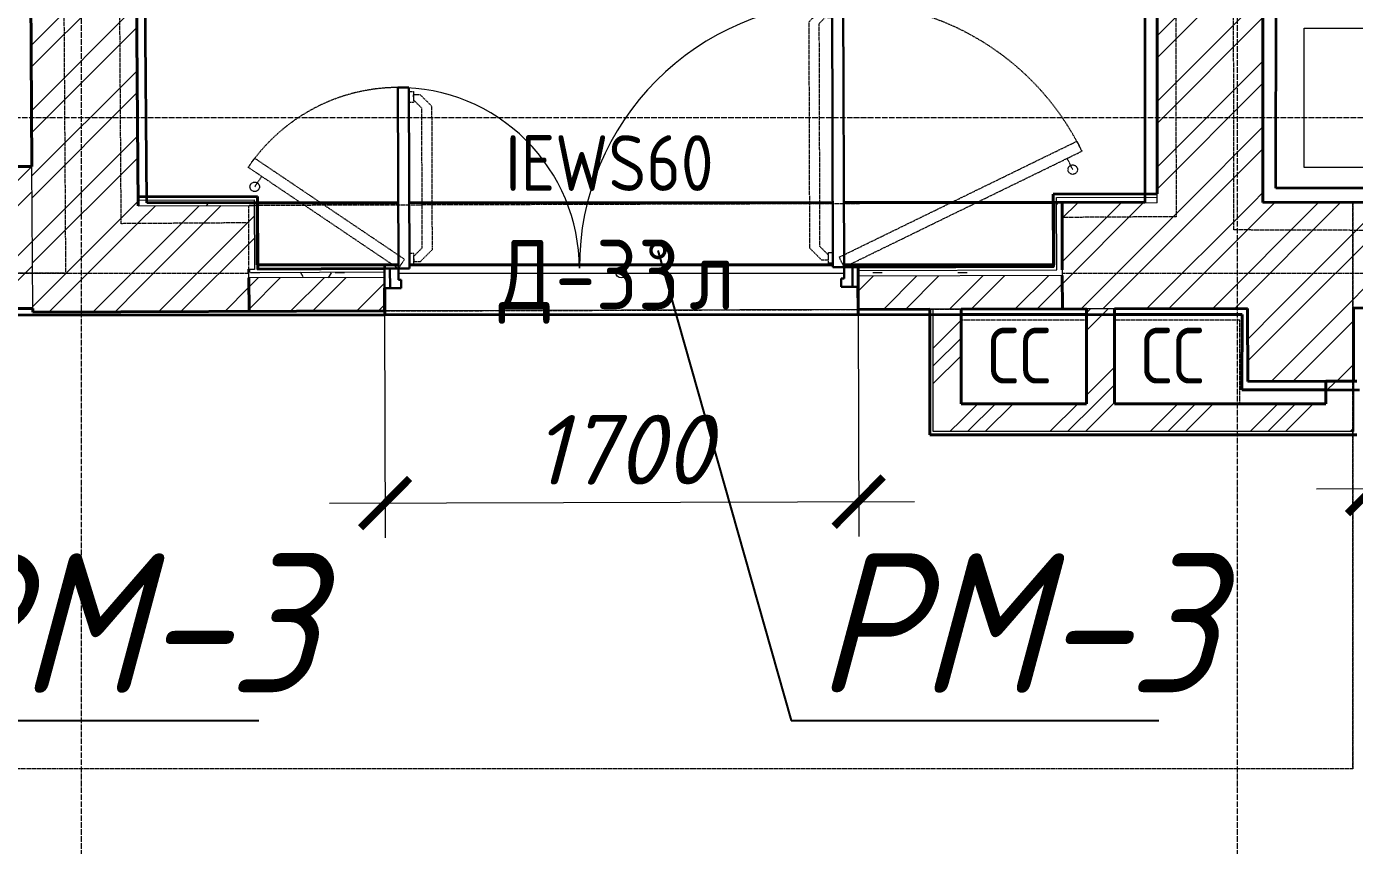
# Model space of a CAD drawing. Header units: millimetres. Extents: x 749182 to 2267578, y 70462 to 311449.
# Drawn here: x 1961583 to 1966350, y 86260 to 89200 of the extents above; entities that cross this region are included whole.
import ezdxf
from ezdxf import colors
from ezdxf.entities.mleader import LeaderData, LeaderLine
from ezdxf.math import Vec2, Vec3

# ---------------------------------------------------------------- set-up
doc = ezdxf.new("R2010")
doc.units = ezdxf.units.MM
for name, pattern in [('ADSK_Линия сетки', [25, 20, -2.5, 0, -2.5]), ('ADSK_Сверху', [4.5, 3, -1.5]), ('ADSK_Штриховая_ш2 п1', [3, 2, -1]), ('осеваяX2', [4, 2.5, -0.5, 0.5, -0.5])]:
    doc.linetypes.add(name, pattern=pattern)
doc.layers.get('Defpoints').update_dxf_attribs({"color": 255})
for name, color, linetype, lineweight in [('Аннотация', 7, 'Continuous', 9), ('Двери', 7, 'Continuous', 20), ('Каркас', 7, 'Continuous', 9), ('Марки дверей', 7, 'Continuous', 20), ('Оси', 165, 'осеваяX2', 13), ('отметки', 7, 'Continuous', 20), ('Перекрытие', 7, 'Continuous', 18), ('Размер', 7, 'Continuous', 13), ('размеры', 7, 'Continuous', 9), ('Стены', 184, 'Continuous', 40), ('Стены внутренние', 7, 'Continuous', 18), ('Стены разрез', 7, 'Continuous', 35), ('Стены штриховка', 7, 'Continuous', 18)]:
    doc.layers.add(name, color=color, linetype=linetype, lineweight=lineweight)
doc.layers.add('Линии', color=7, linetype='Continuous', lineweight=9, true_color=0x00a600)
doc.styles.add('GOST 2.304_new', font='isocpeur.ttf', dxfattribs={"width": 0.9, "oblique": 15})
doc.styles.add('GOST Common_1', font='GOST_Common.ttf', dxfattribs={"width": 0.9, "height": 250})
doc.styles.add('GOST Common_2', font='GOST_Common.ttf', dxfattribs={"width": 0.9, "height": 200})
doc.styles.add('М2', font='isocpeui.ttf')
doc.dimstyles.new('SPDS 1_100', dxfattribs={"dimscale": 100, "dimtxt": 2.5, "dimasz": 1.77, "dimexe": 1.25, "dimexo": 0.625, "dimtad": 1, "dimdec": 0, "dimrnd": 0.001, "dimzin": 9, "dimtxsty": 'М2', "dimblk": 'ARCHTICK', "dimcen": 2.5, "dimdle": 2, "dimclrt": 256, "dimadec": 0, "dimazin": 2, "dimtfac": 0.75, "dimtdec": 0, "dimtmove": 1, "dimatfit": 3, "dimfxl": 0, "dimtolj": 1, "dimlwd": 9, "dimlwe": 9, "dimarcsym": 0})
pattern_1 = [(45, (1958220.23, 75616.62), (-179.605, 179.605), []), (45, (1958283.73, 75616.62), (0, 359.2102), []), (45, (1958156.73, 75616.62), (0, 359.2102), [])]
pattern_2 = [(45, (1958220.23, 75616.62), (-117.8655, 117.8655), []), (45, (1958298.8, 75616.62), (-117.8655, 117.8655), [])]
pattern_3 = [(0, (1958220.23, 75616.62), (406.4, 101.6), [33.528, -271.272, 33.528, -271.272, -1625.6]), (0, (1958220.23, 75616.62), (406.4, 101.6), [-609.6, 33.528, -576.072, 33.528, -271.272, -711.2]), (0, (1958220.23, 75616.62), (406.4, 101.6), [-1524, 33.528, -169.672, 33.528, -474.472]), (120, (1958372.63, 75667.42), (-291.1882, 301.1527), [33.528, -271.272, 33.528, -271.272, -1625.6]), (120, (1958372.63, 75667.42), (-291.1882, 301.1527), [-609.6, 33.528, -576.072, 33.528, -271.272, -711.2]), (120, (1958372.63, 75667.42), (-291.1882, 301.1527), [-1524, 33.528, -169.672, 33.528, -474.472]), (240, (1958423.43, 75870.62), (-115.2118, -402.7527), [33.528, -271.272, 33.528, -271.272, -1625.6]), (240, (1958423.43, 75870.62), (-115.2118, -402.7527), [-609.6, 33.528, -576.072, 33.528, -271.272, -711.2]), (240, (1958423.43, 75870.62), (-115.2118, -402.7527), [-1524, 33.528, -169.672, 33.528, -474.472])]

# ---------------------------------------------------------------- blocks, each defined once
blk = doc.blocks.new('Существующие стены 1 эт - Существующие стены 1 эт-653793-01 План 1-го этажа маркировочный')
at = {"layer": 'Стены'}
for p, q in [((4192, 12950.8), (4696.4, 12950.9)), ((4736.4, 12950.9), (6256.4, 12951.4)), ((6296.4, 12951.4), (7048.1, 12951.6)), ((4192.6, 12727.2), (4648.6, 12727.3)), ((4648.6, 12727.3), (4697.1, 12727.3)), ((4737.1, 12727.3), (6257.1, 12727.8)), ((6297.1, 12727.8), (6347.6, 12727.8)), ((6347.6, 12727.8), (7048.8, 12728.1)), ((4648.6, 12644.2), (4648.6, 12548.8)), ((6347.6, 12549.3), (4648.6, 12548.8)), ((6347.6, 12549.3), (6347.6, 12567.3)), ((7167.7, 12549.5), (6717.7, 12549.4)), ((7726.9, 12549.7), (7267.7, 12549.6)), ((7725.3, 12279.6), (7726.9, 12549.7)), ((8026.7, 12279.6), (7725.3, 12279.6))]:
    blk.add_line(p, q, dxfattribs=at)
at = {"layer": 'Стены разрез'}
for p, q in [((7375.8, 17555.8), (7377.2, 12951.7)), ((3794.3, 12950.6), (3764.9, 16786.3)), ((7847.3, 13002.8), (7848.7, 14165.6)), ((8189.9, 13002.4), (7847.3, 13002.8)), ((4190.5, 12950.8), (3794.3, 12950.6)), ((4190.6, 12727.2), (4190.5, 12950.8)), ((7377.2, 12951.7), (7050.6, 12951.6)), ((7050.6, 12951.6), (7050.6, 12728.1)), ((4648.6, 12727.3), (4190.6, 12727.2)), ((4648.6, 12714.2), (4648.6, 12727.3)), ((7050.6, 12728.1), (6347.6, 12727.8)), ((6347.6, 12727.8), (6347.6, 12549.3)), ((4648.6, 12548.8), (4648.6, 12644.2)), ((2844.2, 12548.2), (4648.6, 12548.8)), ((6347.6, 12549.3), (7726.9, 12549.7)), ((7726.9, 12549.7), (7725.3, 12279.6)), ((7725.3, 12279.6), (8148.3, 12279.6))]:
    blk.add_line(p, q, dxfattribs=at)
blk = doc.blocks.new('AC_Дверь_Двупольная_Стальная - Д-33л 1700х2200h-2039729-01 План 1-го этажа маркировочный')
at = {"layer": 'Двери', "lineweight": 30}
for p, q in [((800, 966), (760, 966)), ((760, 966), (760, 16)), ((800, 16), (800, 966)), ((-800, 666), (-760, 666)), ((-800, 16), (-800, 666)), ((-760, 666), (-760, 16)), ((-850, 16), (-830, 16)), ((-850, -54), (-850, 16)), ((-830, 16), (-800, 16)), ((-830, -54), (-830, 16)), ((-830, 16), (-830, -54)), ((-760, 16), (-800, 16)), ((-800, 16), (-800, -24)), ((760, 16), (800, 16)), ((830, 16), (800, 16)), ((800, 16), (800, -24)), ((830, -54), (830, 16)), ((850, 16), (830, 16)), ((830, 16), (830, -54)), ((850, -54), (850, 16)), ((-800, -24), (-790, -24)), ((-790, -24), (-790, -54)), ((800, -24), (790, -24)), ((790, -24), (790, -54)), ((-830, -54), (-850, -54)), ((-790, -54), (-830, -54)), ((790, -54), (830, -54)), ((830, -54), (850, -54))]:
    blk.add_line(p, q, dxfattribs=at)
at = {"layer": 'Двери', "linetype": 'ADSK_Сверху', "lineweight": 9}
for p, q in [((720.3, 940.5), (677.5, 897.7)), ((744, 921.7), (713.9, 891.6)), ((744, 940.5), (720.3, 940.5)), ((760, 951), (744, 951)), ((744, 951), (744, 912.5)), ((744, 931.8), (744, 940.5)), ((744, 912.5), (760, 912.5)), ((677.5, 84.4), (677.5, 897.7)), ((713.9, 90.4), (713.9, 891.6)), ((-760, 651), (-744, 651)), ((-744, 651), (-744, 612.5)), ((-744, 631.8), (-744, 640.5)), ((-744, 640.5), (-720.3, 640.5)), ((-744, 621.7), (-713.9, 591.6)), ((-720.3, 640.5), (-677.5, 597.7)), ((-744, 612.5), (-760, 612.5)), ((-713.9, 90.4), (-713.9, 591.6)), ((-677.5, 84.4), (-677.5, 597.7)), ((-744, 69.5), (-760, 69.5)), ((-744, 60.3), (-713.9, 90.4)), ((-744, 31), (-744, 69.5)), ((-744, 50.3), (-744, 41.6)), ((-720.3, 41.6), (-677.5, 84.4)), ((720.3, 41.6), (677.5, 84.4)), ((744, 60.3), (713.9, 90.4)), ((744, 31), (744, 69.5)), ((744, 69.5), (760, 69.5)), ((-760, 31), (-744, 31)), ((-744, 41.6), (-720.3, 41.6)), ((744, 41.6), (720.3, 41.6)), ((760, 31), (744, 31))]:
    blk.add_line(p, q, dxfattribs=at)
at = {"layer": 'Двери'}
for centre, radius, start, end in [((800, 16), 950, 90, 180), ((-800, 16), 650, 360, 90)]:
    blk.add_arc(centre, radius, start, end, dxfattribs=at)
blk = doc.blocks.new('ADSK_Марка_Дверь - Марка типа и комментарии-2020407-01 План 1-го этажа маркировочный')
at = {"layer": 'Марки дверей', "lineweight": 9}
blk.add_circle((0, 0), 0.2, dxfattribs=at)
blk = doc.blocks.new('_ArchTick')
at = {"color": 0, "linetype": 'ByBlock', "const_width": 0.15}
blk.add_lwpolyline([(-0.5, -0.5), (0.5, 0.5)], dxfattribs=at)
blk = doc.blocks.new('*D2899')
at = {"layer": 'Defpoints', "color": 0, "lineweight": 20, "transparency": 16777216}
for p in [(1962867.7, 88228.8), (1964567.6, 88233.9), (1964569.9, 87494.2)]:
    blk.add_point(p, dxfattribs=at)
at = {"layer": 'размеры', "color": 0, "lineweight": 9, "transparency": 16777216}
for p, q in [((1962867.8, 88166.3), (1962870.3, 87364)), ((1964567.8, 88171.4), (1964570.3, 87369.2)), ((1962669.9, 87488.4), (1964769.9, 87494.8))]:
    blk.add_line(p, q, dxfattribs=at)
at = {"layer": 'размеры', "color": 0, "lineweight": 9, "transparency": 16777216, "xscale": 177, "yscale": 177, "zscale": 177}
for p, rotation in [((1962869.9, 87489), 180.1744007004188), ((1964569.9, 87494.2), 0.1744007004187326)]:
    blk.add_blockref('_ArchTick', p, dxfattribs=dict(at, rotation=rotation))
at = {"layer": 'размеры', "lineweight": 20, "transparency": 16777216, "insert": (1963719.3, 87680.7), "char_height": 250, "width": 560.473, "attachment_point": 5, "rotation": 0.1744, "style": 'М2'}
blk.add_mtext('\\A1;1700', dxfattribs=at)
blk = doc.blocks.new('*D2900')
at = {"layer": 'Defpoints', "color": 0, "lineweight": 20, "transparency": 16777216}
for p in [(1966413.4, 87540), (1966413.7, 87440), (1967443.7, 87443.1)]:
    blk.add_point(p, dxfattribs=at)
at = {"layer": 'размеры', "color": 0, "lineweight": 9, "transparency": 16777216}
for p, q in [((1966413.5, 87502.5), (1966413, 87665)), ((1967443.5, 87505.6), (1967443, 87668.1)), ((1967643.4, 87543.7), (1966213.4, 87539.4))]:
    blk.add_line(p, q, dxfattribs=at)
at = {"layer": 'размеры', "color": 0, "lineweight": 9, "transparency": 16777216, "xscale": 177, "yscale": 177, "zscale": 177}
for p, rotation in [((1966413.4, 87540), 180.1744007004188), ((1967443.4, 87543.1), 0.1744007004187065)]:
    blk.add_blockref('_ArchTick', p, dxfattribs=dict(at, rotation=rotation))
at = {"layer": 'размеры', "lineweight": 20, "transparency": 16777216, "insert": (1966927.9, 87729), "char_height": 250, "width": 560.473, "attachment_point": 5, "rotation": 0.1744, "style": 'М2'}
blk.add_mtext('\\A1;1030', dxfattribs=at)
blk = doc.blocks.new('Высотные отметки - Рамка-5093-01 План 1-го этажа маркировочный')
at = {"layer": 'Аннотация', "lineweight": 20}
for p, q in [((-6.5, 0), (-6.5, 5)), ((-6.5, 5), (6.5, 5)), ((6.5, 5), (6.5, 0)), ((6.5, 0), (-6.5, 0))]:
    blk.add_line(p, q, dxfattribs=at)
blk = doc.blocks.new('_DotSmall')
at = {"color": 0, "linetype": 'ByBlock', "lineweight": 35, "const_width": 0.5}
blk.add_lwpolyline([(-0.0625, 0, 1), (0.0625, 0, 1)], format="xyb", close=True, dxfattribs=at)

msp = doc.modelspace()

# ---------------------------------------------------------------- hatches: boundary and pattern name
at = {"layer": 'Стены внутренние', "lineweight": 9}
h = msp.add_hatch(dxfattribs=at)
h.set_pattern_fill('FP_1', color=256, style=0, pattern_type=2)
h.set_pattern_definition(pattern_2)
h.paths.add_polyline_path([(1961605.5358, 88174.9328), (1961985.537, 88176.0895), (1961930.3466, 96025.2503), (1961653.7248, 96025.2503), (1961653.7248, 96027.6102), (1961550.3206, 96027.6102), (1961605.5277, 88176.0895)])
h = msp.add_hatch(dxfattribs=at)
h.set_pattern_fill('FP_1', color=256, style=0, pattern_type=2)
h.set_pattern_definition(pattern_2)
h.paths.add_polyline_path([(1965641.0333, 88567.2181), (1966021.0333, 88568.3748), (1966021.0333, 96025.2503), (1965641.0333, 96025.2503), (1965641.0333, 88568.3508)])
h = msp.add_hatch(dxfattribs=at)
h.set_pattern_fill('FP_4', color=256, angle=45, style=0, pattern_type=2)
h.set_pattern_definition([(45, (1958220.23, 75616.62), (-134.7038, 134.7038), []), (45, (1958310.03, 75616.62), (-134.7038, 134.7038), [])])
h.paths.add_polyline_path([(1961237.6082, 88187.8371), (1961605.4451, 88187.8371), (1961601.859, 88697.8371), (1961071.9281, 88697.8371), (1961071.9281, 88187.8371), (1961118.7724, 88187.8371)])
h.paths.add_polyline_path([(1959015.8651, 88187.8371), (1959371.9281, 88187.8371), (1959371.9281, 88697.8371), (1958987.8123, 88697.8371), (1958991.3519, 88187.8371), (1959014.6163, 88187.8371)])
h = msp.add_hatch(dxfattribs=at)
h.set_pattern_fill('FP_2', color=256, style=0, pattern_type=2)
h.set_pattern_definition(pattern_3)
h.paths.add_polyline_path([(1961982.8652, 88556.0831), (1962400.2192, 88557.3839), (1962400.1585, 88577.3534), (1961982.7883, 88576.083), (1961982.8567, 88557.2926)])
h.paths.add_polyline_path([(1965300.3017, 88566.181), (1965641.0333, 88568.3748), (1965641.0333, 88587.2182), (1965300.2408, 88586.1809), (1965300.2985, 88567.2181)])
h = msp.add_hatch(dxfattribs=at)
h.set_pattern_fill('FP_2', color=256, style=0, pattern_type=2)
h.set_pattern_definition(pattern_3)
h.paths.add_polyline_path([(1965281.0323, 88326.1212), (1965301.0322, 88326.1821), (1965300.2103, 88586.1808), (1965280.2409, 88586.12), (1965281.0321, 88326.1821)])
h = msp.add_hatch(dxfattribs=at)
h.set_pattern_fill('FP_1', color=256, style=0, pattern_type=2)
h.set_pattern_definition(pattern_2)
h.paths.add_polyline_path([(1965301.4583, 88186.1827), (1966411.4498, 88189.5614), (1966410.1424, 88569.5592), (1965300.3017, 88566.181), (1965301.4583, 88186.4458)])
h.paths.add_polyline_path([(1967441.445, 88192.6966), (1967861.9177, 88193.9764), (1967860.761, 88573.9747), (1967440.2883, 88572.6948), (1967441.4269, 88198.6444)])
h.paths.add_polyline_path([(1968891.9129, 88197.1116), (1969015.4619, 88198.6444), (1969015.4619, 88577.4895), (1968890.7562, 88577.1099), (1968891.9117, 88197.4877)])
h = msp.add_hatch(dxfattribs=at)
h.set_pattern_fill('FP_1', color=256, style=0, pattern_type=2)
h.set_pattern_definition(pattern_2)
h.paths.add_polyline_path([(1961985.537, 88176.0895), (1962381.3761, 88177.2944), (1962380.95, 88329.2938), (1962400.9133, 88329.3545), (1962400.1585, 88557.3533), (1961982.8652, 88556.0831), (1961985.5286, 88177.2944)])
h = msp.add_hatch(dxfattribs=at)
h.set_pattern_fill('FP_2', color=256, style=0, pattern_type=2)
h.set_pattern_definition(pattern_3)
h.paths.add_polyline_path([(1962381.0108, 88297.2938), (1962867.4381, 88298.7744), (1962867.3407, 88318.7742), (1962380.95, 88317.2937), (1962381.0063, 88298.7744)])
h.paths.add_polyline_path([(1964567.4302, 88303.949), (1965301.0931, 88306.1822), (1965300.3017, 88326.1799), (1964567.3693, 88323.9489), (1964567.3992, 88314.1318)])
h.paths.add_polyline_path([(1965270.8683, 88314.1317), (1965270.8777, 88314.1329), (1965293.095, 88314.1317)])
h = msp.add_hatch(dxfattribs=at)
h.set_pattern_fill('FP_1', color=256, style=0, pattern_type=2)
h.set_pattern_definition(pattern_2)
h.paths.add_polyline_path([(1962381.3761, 88177.2944), (1962867.8033, 88178.775), (1962867.3407, 88298.7741), (1962381.0108, 88297.2938), (1962381.3533, 88184.7717)])
h.paths.add_polyline_path([(1964567.7955, 88183.9495), (1965301.4566, 88186.7502), (1965300.9957, 88306.1819), (1964567.4302, 88303.949), (1964567.7931, 88184.7352)])
h = msp.add_hatch(dxfattribs=at)
h.set_pattern_fill('FP_6', color=256, style=0, pattern_type=2)
h.set_pattern_definition(pattern_1)
h.paths.add_polyline_path([(1964856.672, 87745.623), (1964937.9009, 87745.623), (1964937.9009, 88185.0761), (1964837.9009, 88184.7717), (1964837.9009, 87745.623), (1964840.9083, 87745.623)])
h = msp.add_hatch(dxfattribs=at)
h.set_pattern_fill('FP_6', color=256, style=0, pattern_type=2)
h.set_pattern_definition(pattern_1)
h.paths.add_polyline_path([(1965487.9009, 87845.623), (1965487.9009, 88186.7502), (1965387.9009, 88186.4458), (1965387.9009, 87845.623), (1965398.2752, 87845.623)])
h = msp.add_hatch(dxfattribs=at)
h.set_pattern_fill('FP_1', color=256, style=0, pattern_type=2)
h.set_pattern_definition(pattern_2)
h.paths.add_polyline_path([(1965966.9549, 87925.9131), (1966346.9542, 87926.6585), (1966346.4388, 88189.3635), (1965966.4404, 88188.2068), (1965966.8558, 87976.4461)])
h = msp.add_hatch(dxfattribs=at)
h.set_pattern_fill('FP_6', color=256, style=0, pattern_type=2)
h.set_pattern_definition(pattern_1)
h.paths.add_polyline_path([(1966346.9556, 87745.623), (1966346.4388, 87926.5722), (1966246.9556, 87925.9131), (1966246.9556, 87745.623), (1966346.4388, 87745.623)])
h = msp.add_hatch(dxfattribs=at)
h.set_pattern_fill('FP_6', color=256, style=0, pattern_type=2)
h.set_pattern_definition(pattern_1)
h.paths.add_polyline_path([(1965947.0994, 87745.623), (1966246.9556, 87745.623), (1966246.9556, 87845.623), (1964937.9009, 87845.623), (1964937.9009, 87745.623), (1965930.837, 87745.623)])

# ---------------------------------------------------------------- linework, layer by layer
at = {"layer": 'Каркас', "color": 253, "linetype": 'ADSK_Сверху', "true_color": 0xb2b2b2}
for p, q in [((1966343.7052, 88566.7452), (1966593.7052, 88566.7452)), ((1966343.7052, 88566.7452), (1966343.7052, 86535.0148)), ((1966343.7052, 86535.0148), (1958839.8769, 86535.0148))]:
    msp.add_line(p, q, dxfattribs=at)
at = {"layer": 'Каркас', "color": 253, "linetype": 'ADSK_Сверху', "true_color": 0xaaaaaa}
for p, q in [((1966593.7052, 88566.7452), (1966343.7052, 88566.7452)), ((1966343.7052, 86535.0148), (1966343.7052, 88566.7452)), ((1966343.7052, 86535.0148), (1958839.8769, 86535.0148))]:
    msp.add_line(p, q, dxfattribs=at)
at = {"layer": 'Линии', "linetype": 'ADSK_Штриховая_ш2 п1'}
for p, q in [((1964499.7982, 88371.7484), (1965353.6525, 88788.201)), ((1965353.6525, 88788.201), (1965371.1874, 88752.2492)), ((1962378.466, 88694.4019), (1962400.8337, 88727.5634)), ((1962939.7081, 88364.088), (1962400.8337, 88727.5634)), ((1964517.333, 88335.7966), (1965371.1874, 88752.2492)), ((1965338.4245, 88686.2026), (1965318.6978, 88726.6484)), ((1962917.3404, 88330.9265), (1962378.466, 88694.4019)), ((1962401.7181, 88624.4383), (1962426.8818, 88661.745)), ((1962917.3404, 88330.9265), (1962939.7081, 88364.088)), ((1964499.7982, 88371.7484), (1964517.333, 88335.7966)), ((1962867.3407, 88330.7743), (1962917.3404, 88330.9265)), ((1964517.333, 88335.7966), (1964567.3328, 88335.9488))]:
    msp.add_line(p, q, dxfattribs=at)
for centre in [(1965338.4245, 88686.2026), (1962401.7181, 88624.4383)]:
    msp.add_circle(centre, 17, dxfattribs=at)
for centre, radius, start, end in [((1964517.333, 88335.7966), 950, 26, 90.2374491), ((1962917.3404, 88330.9265), 650, 90, 146)]:
    msp.add_arc(centre, radius, start, end, dxfattribs=at)
at = {"layer": 'Оси', "linetype": 'ADSK_Линия сетки'}
for p, q in [((1961780.1361, 71313.2448), (1961780.1361, 120038.4712)), ((1965930.1361, 71313.2448), (1965930.1361, 97285.4199)), ((1947134.001, 88873.407), (2015361.944, 88873.407))]:
    msp.add_line(p, q, dxfattribs=at)
at = {"layer": 'Перекрытие', "linetype": 'ADSK_Сверху'}
for p, q in [((1965917.3078, 88469.6441), (1965903.7996, 96185.3196)), ((1961673.0712, 96142.624), (1961722.6287, 88314.1329)), ((1961922.4668, 88492.1377), (1961908.6554, 90627.6466)), ((1965705.7786, 90634.5393), (1965709.6223, 88517.1205)), ((1962380.4086, 88495.1586), (1961922.4668, 88492.1377)), ((1965709.6223, 88517.1205), (1965300.4592, 88514.4213)), ((1969136.7996, 88458.7892), (1965917.3078, 88469.6441)), ((1958845.6802, 88314.1338), (1962380.9596, 88314.1327)), ((1961722.6287, 88314.1329), (1958867.1686, 88314.1338)), ((1965301.0689, 88314.1319), (1969298.0424, 88314.1307)), ((1964937.9009, 88145.623), (1964937.9009, 87845.623)), ((1965387.9009, 88145.623), (1964937.9009, 88145.623)), ((1965387.9009, 87845.623), (1965387.9009, 88145.623)), ((1965937.9009, 88145.623), (1965487.9009, 88145.623)), ((1965487.9009, 88145.623), (1965487.9009, 87845.623)), ((1965937.9009, 87845.623), (1965937.9009, 88145.623)), ((1964937.9009, 87845.623), (1965387.9009, 87845.623)), ((1965487.9009, 87845.623), (1965937.9009, 87845.623))]:
    msp.add_line(p, q, dxfattribs=at)
at = {"layer": 'Перекрытие'}
for p, q in [((1962917.3915, 88314.1326), (1964517.399, 88314.1321)), ((1964567.7954, 88183.9495), (1962868.848, 88178.7782))]:
    msp.add_line(p, q, dxfattribs=at)
at = {"layer": 'Стены внутренние', "lineweight": 40}
for p, q in [((1961982.8652, 88556.0831), (1961930.3466, 96025.2503)), ((1965641.0333, 96025.2503), (1965641.0333, 88599.2183)), ((1961569.6433, 93279.5517), (1961601.859, 88697.8371)), ((1966021.0333, 88568.3748), (1966021.0333, 90579.4569)), ((1961601.859, 88697.8371), (1961071.9281, 88697.8371)), ((1962412.1219, 88589.3899), (1961982.7518, 88588.0829)), ((1961982.7518, 88588.0829), (1961982.8492, 88556.0831)), ((1962412.9133, 88329.3911), (1962412.1219, 88589.3899)), ((1965641.0333, 88599.2183), (1965268.2044, 88598.0834)), ((1965268.2044, 88598.0834), (1965268.9958, 88338.0846)), ((1965301.0322, 88326.1821), (1965300.3017, 88566.181)), ((1966410.2931, 88569.5596), (1966021.0333, 88568.3748)), ((1965268.9958, 88338.0846), (1964567.3328, 88335.9488)), ((1962380.95, 88317.2937), (1962380.9134, 88329.2937)), ((1962381.3761, 88177.2944), (1962381.0108, 88297.2938)), ((1962867.3407, 88330.7743), (1962412.9133, 88329.3911)), ((1965301.0931, 88306.1822), (1965301.4583, 88186.1827)), ((1962867.8033, 88178.775), (1962867.5537, 88260.7746)), ((1964567.5459, 88265.9492), (1964567.7954, 88183.9495)), ((1961071.9281, 88187.8371), (1961605.4451, 88187.8371)), ((1961605.4451, 88187.8371), (1961605.5358, 88174.9328)), ((1961605.5358, 88174.9328), (1962867.8033, 88178.775)), ((1964567.7954, 88183.9495), (1964825.9009, 88184.7352)), ((1964825.9009, 88184.7352), (1964825.9009, 87733.623)), ((1964937.9009, 88185.0761), (1965387.9009, 88186.4458)), ((1964937.9009, 87845.623), (1964937.9009, 88185.0761)), ((1965387.9009, 88186.4458), (1965387.9009, 87845.623)), ((1965487.9009, 88186.7502), (1965966.4404, 88188.2068)), ((1965487.9009, 87845.623), (1965487.9009, 88186.7502)), ((1965966.4404, 88188.2068), (1965966.9549, 87925.9131)), ((1966346.4388, 88189.3635), (1966411.4498, 88189.5614)), ((1966346.9542, 87926.6585), (1966346.4388, 88189.3635)), ((1965966.9549, 87925.9131), (1966346.9542, 87926.6585)), ((1966358.9556, 87926.5722), (1966246.9556, 87926.5722)), ((1966246.9556, 87926.5722), (1966246.9556, 87845.623)), ((1965387.9009, 87845.623), (1964937.9009, 87845.623)), ((1966246.9556, 87845.623), (1965487.9009, 87845.623)), ((1964825.9009, 87733.623), (1966358.9556, 87733.623))]:
    msp.add_line(p, q, dxfattribs=at)
at = {"layer": 'Стены внутренние', "color": 253, "linetype": 'ADSK_Сверху', "true_color": 0xaaaaaa}
for p, q in [((1965300.3017, 88566.181), (1962380.2194, 88557.2926)), ((1962381.3761, 88177.2944), (1962380.2194, 88557.2926)), ((1965300.3017, 88566.181), (1965301.4583, 88186.1827)), ((1962381.3761, 88177.2944), (1965301.4583, 88186.1827))]:
    msp.add_line(p, q, dxfattribs=at)
at = {"layer": 'Стены внутренние'}
msp.add_line((1962380.9134, 88329.2937), (1962400.9133, 88329.3545), dxfattribs=at)
at = {"layer": 'Стены штриховка'}
for p, q in [((1961605.4451, 88187.8371), (1961601.859, 88697.8371)), ((1961982.7579, 88586.0829), (1962412.128, 88587.3899)), ((1961982.7883, 88576.083), (1962400.1585, 88577.3534)), ((1962400.1585, 88577.3534), (1962400.9194, 88327.3545)), ((1962410.9194, 88327.385), (1962410.1219, 88589.3838)), ((1962410.1584, 88577.3838), (1962412.1584, 88577.3899)), ((1965268.2105, 88596.0834), (1965641.0333, 88597.2182)), ((1965270.2044, 88598.0895), (1965271.0019, 88336.0907)), ((1965280.2104, 88596.1199), (1965280.2043, 88598.1199)), ((1965280.2409, 88586.12), (1965641.0333, 88587.2182)), ((1965281.0323, 88326.1212), (1965280.2409, 88586.12)), ((1965641.0333, 88567.2181), (1965641.0333, 88599.2183)), ((1961982.8492, 88556.0831), (1962400.2193, 88557.3535)), ((1965641.0333, 88567.2181), (1965300.3017, 88566.181)), ((1962381.0108, 88297.2938), (1962380.95, 88317.2937)), ((1962867.4381, 88298.7744), (1962381.0108, 88297.2938)), ((1962400.9499, 88317.3546), (1962867.3772, 88318.7743)), ((1962410.9194, 88327.385), (1962867.3467, 88328.7743)), ((1964567.3389, 88333.9489), (1965271.0019, 88336.0907)), ((1964567.3693, 88323.9489), (1965281.0323, 88326.1212)), ((1965301.0931, 88306.1822), (1964567.4302, 88303.949)), ((1965301.0322, 88326.1821), (1965301.0931, 88306.1822)), ((1964937.9009, 88185.0761), (1964825.9009, 88184.7352)), ((1964827.9009, 87733.623), (1964827.9009, 88184.7413)), ((1964837.9009, 87745.623), (1964837.9009, 88184.7717)), ((1965487.9009, 88186.7502), (1965387.9009, 88186.4458)), ((1966346.9556, 87926.5722), (1966346.9556, 87745.623)), ((1966358.9556, 87735.623), (1964825.9009, 87735.623)), ((1966346.9556, 87745.623), (1964837.9009, 87745.623)), ((1964837.9009, 87733.623), (1964837.9009, 87735.623)), ((1966346.9556, 87735.623), (1966346.9556, 87733.623))]:
    msp.add_line(p, q, dxfattribs=at)

# ---------------------------------------------------------------- block references
at = {"layer": 'Двери', "linetype": 'ADSK_Сверху', "lineweight": 9, "rotation": 0.1744007003281796}
msp.add_blockref('AC_Дверь_Двупольная_Стальная - Д-33л 1700х2200h-2039729-01 План 1-го этажа маркировочный', (1963717.3854, 88317.3616), dxfattribs=at)
at = {"layer": 'Марки дверей', "xscale": 99.99999999999993, "yscale": 99.99999999999993, "zscale": 99.99999999999993}
msp.add_blockref('ADSK_Марка_Дверь - Марка типа и комментарии-2020407-01 План 1-го этажа маркировочный', (1963717.3854, 88317.3616), dxfattribs=at)
at = {"layer": 'отметки', "lineweight": 20, "xscale": 99.99999999999993, "yscale": 99.99999999999993, "zscale": 99.99999999999993}
msp.add_blockref('Высотные отметки - Рамка-5093-01 План 1-го этажа маркировочный', (1966819.8685, 88693.4581), dxfattribs=at)
at = {"layer": 'Стены', "color": 243, "true_color": 0xbb5389}
msp.add_blockref('Существующие стены 1 эт - Существующие стены 1 эт-653793-01 План 1-го этажа маркировочный', (1958220.2258, 75616.6187), dxfattribs=at)

# ---------------------------------------------------------------- texts
at = {"layer": 'Аннотация', "char_height": 200, "width": 317.46825, "attachment_point": 1, "style": 'GOST Common_1'}
for insert in [(1965032.3485, 88118.2447), (1965582.3485, 88118.2447)]:
    msp.add_mtext('СС', dxfattribs=dict(at, insert=insert))
at = {"layer": 'Марки дверей', "lineweight": 9, "attachment_point": 1}
for s, insert, char_height, width, style in [('IEWS60', (1963301.4061, 88809.7756), 200, 966.835125, 'GOST Common_1'), ('\\fGOST Common|b0|i0|c204|p34|;\\W.9;Д', (1963277.5561, 88434.3747), 250, 245.316375, 'GOST Common_2'), ('-33', (1963479.9624, 88434.3747), 250, 584.430187, 'GOST Common_2'), ('\\fGOST Common|b0|i0|c204|p34|;\\W.9;л', (1963962.1655, 88434.3747), 250, 194.810062, 'GOST Common_2')]:
    msp.add_mtext(s, dxfattribs=dict(at, insert=insert, char_height=char_height, width=width, style=style))

# ---------------------------------------------------------------- dimensions: what is measured, and where the dimension line sits
at = {"layer": 'размеры', "lineweight": 20}
for base, p1, p2, picture, middle in [((1964569.8949, 87494.2179), (1962867.6511, 88228.7747), (1964567.6433, 88233.9493), '*D2899', (1963719.3232, 87680.7396)), ((1966413.427, 87539.9801), (1967443.7266, 87443.1309), (1966413.7313, 87439.9957), '*D2900', (1966927.8539, 87729.0469))]:
    dim = msp.add_linear_dim(base=base, p1=p1, p2=p2, angle=0.1744007, dimstyle='SPDS 1_100', dxfattribs=at)
    dim.commit()
    dim.dimension.update_dxf_attribs({"geometry": picture, "text_midpoint": middle})

# ---------------------------------------------------------------- leaders
at = {"layer": 'Размер', "color": 210, "ltscale": 20}
ml = msp.add_multileader_mtext('Standard', dxfattribs=at)
ml.set_content('\\A1;РМ-3', color=210, style='GOST 2.304_new')
ml.set_leader_properties()
ml.set_arrow_properties(name='DOTSMALL')
ml.build(insert=Vec2(0, 0))
ml.multileader.update_dxf_attribs({"text_left_attachment_type": 6, "text_right_attachment_type": 6, "dogleg_length": 1, "arrow_head_size": 100})
ctx = ml.context
ctx.base_point, ctx.char_height, ctx.arrow_head_size, ctx.landing_gap_size, ctx.plane_origin = Vec3(1961117.2608, 86708.3329), 500, 100, 0, Vec3(1939048.0433, 229471.2076)
ctx.left_attachment, ctx.right_attachment, ctx.text_align_type = 6, 6, 1
notes = []
notes.append((ctx, [(1, (1, 1, 0), (1961097.2608, 86708.3329), (1, 0), 20, [(0, [(1960618.6731, 88395.7111)], 0, [])])]))
ctx.mtext.insert, ctx.mtext.rotation, ctx.mtext.width, ctx.mtext.alignment, ctx.mtext.flow_direction = Vec3(1961903.7354, 87308.3329), 6.283185307, 1286.674802, 2, 5
ml = msp.add_multileader_mtext('Standard', dxfattribs=at)
ml.set_content('\\A1;РМ-3', color=210, style='GOST 2.304_new')
ml.set_leader_properties()
ml.set_arrow_properties(name='DOTSMALL')
ml.build(insert=Vec2(0, 0))
ml.multileader.update_dxf_attribs({"text_left_attachment_type": 6, "text_right_attachment_type": 6, "dogleg_length": 1, "arrow_head_size": 100})
ctx = ml.context
ctx.base_point, ctx.char_height, ctx.arrow_head_size, ctx.landing_gap_size, ctx.plane_origin = Vec3(1964347.8046, 86708.3329), 500, 100, 0, Vec3(1942278.5871, 229471.2076)
ctx.left_attachment, ctx.right_attachment, ctx.text_align_type = 6, 6, 1
notes.append((ctx, [(1, (1, 1, 0), (1964327.8046, 86708.3329), (1, 0), 20, [(0, [(1963849.217, 88395.7111)], 0, [])])]))
ctx.mtext.insert, ctx.mtext.rotation, ctx.mtext.width, ctx.mtext.alignment, ctx.mtext.flow_direction = Vec3(1965134.2792, 87308.3329), 6.283185307, 1286.674802, 2, 5
for ctx, leaders in notes:
    for number, flags, end, landing, length, lines in leaders:
        leader = LeaderData()
        leader.index, (leader.has_last_leader_line, leader.has_dogleg_vector, leader.attachment_direction) = number, flags
        leader.last_leader_point, leader.dogleg_vector, leader.dogleg_length = Vec3(end), Vec3(landing), length
        for number, points, colour, breaks in lines:
            line = LeaderLine()
            line.index, line.vertices, line.color, line.breaks = number, Vec3.list(points), colors.encode_raw_color(colour), breaks
            leader.lines.append(line)
        ctx.leaders.append(leader)

doc.saveas('drawing.dxf')
